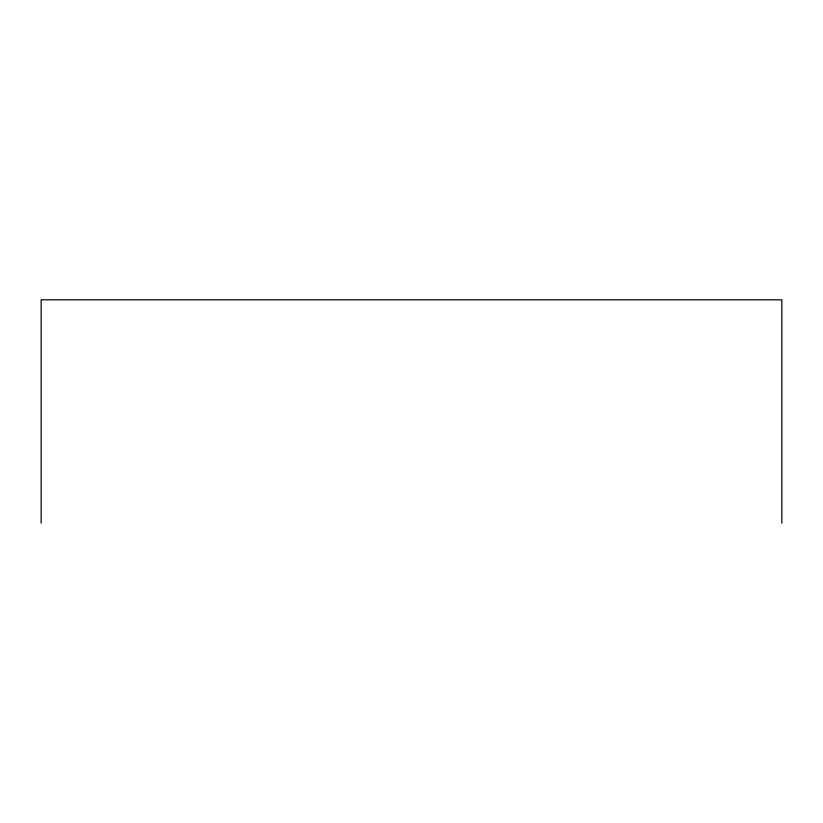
<?xml version="1.0" encoding="UTF-8"?>
<svg xmlns="http://www.w3.org/2000/svg" width="823" height="823" viewBox="0 0 823 823"><rect width="100%" height="100%" fill="white"/><g stroke="black" fill="none" stroke-linecap="round" stroke-linejoin="round"><path stroke-width="1.23" d="M781.85 523.191L781.85 299.809L41.15 299.809L41.15 523.191"/></g></svg>
